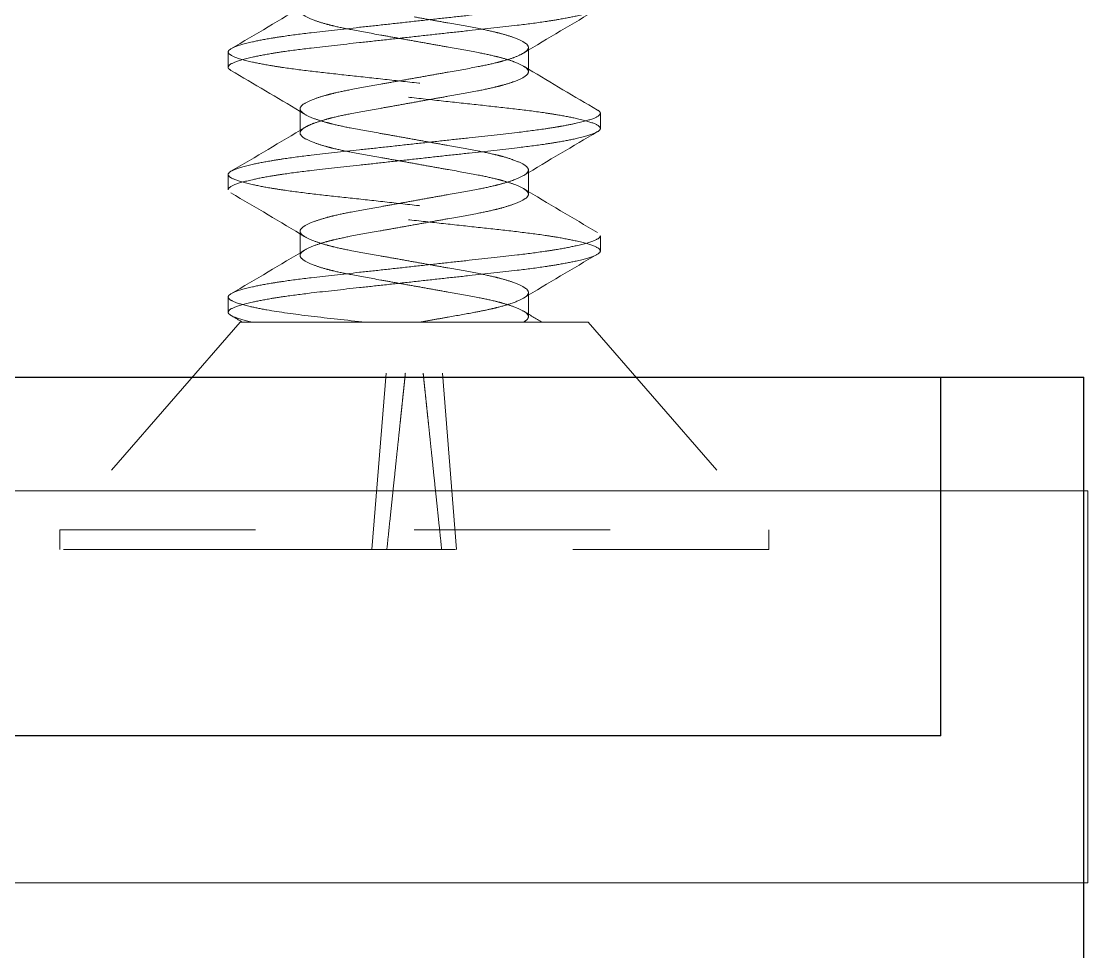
# Model space of a CAD drawing. Header units: inches. Extents: x 1.06 to 4.68, y 2.75 to 9.78.
# Drawn here: x 3.394 to 3.938, y 7.828 to 8.303 of the extents above; entities that cross this region are included whole.
import ezdxf

# ---------------------------------------------------------------- set-up
doc = ezdxf.new("R2010")
doc.units = ezdxf.units.IN
doc.header["$LTSCALE"] = 0.5
doc.header["$MEASUREMENT"] = 0
doc.linetypes.add('HIDDEN2', pattern=[0.1875, 0.125, -0.0625])
for name, color, linetype, lineweight in [('SHADE-BRACKET', 7, 'Continuous', 30), ('SHADE-BRACKET_SCREW', 7, 'Continuous', 5), ('SUB-BRACKET', 7, 'Continuous', 18), ('SUB-BRACKET_HARDWARE', 7, 'HIDDEN2', 5)]:
    doc.layers.add(name, color=color, linetype=linetype, lineweight=lineweight)

# ---------------------------------------------------------------- blocks, each defined once
blk = doc.blocks.new('SCREW2-085582')
at = {"layer": 'SUB-BRACKET_HARDWARE', "extrusion": (1, 6.12323e-17, 0)}
for p, q in [((11.24058, 2.1639), (11.24058, 2.1561)), ((11.39386, 2.16615), (11.39386, 2.16484)), ((11.39386, 2.16484), (11.39386, 2.15385)), ((11.2773, 2.1349), (11.2773, 2.126)), ((11.43058, 2.126), (11.43058, 2.13265)), ((11.2773, 2.126), (11.2773, 2.1226)), ((11.43058, 2.12485), (11.43058, 2.126)), ((11.24058, 2.1014), (11.24058, 2.0936)), ((11.39386, 2.10365), (11.39386, 2.09135)), ((11.2773, 2.0724), (11.2773, 2.0601)), ((11.43058, 2.06235), (11.43058, 2.07015)), ((11.24058, 2.0389), (11.24058, 2.0311)), ((11.39386, 2.04115), (11.39386, 2.02885)), ((11.24672, 2.026), (11.15458, 1.92)), ((11.24672, 2.026), (11.33558, 2.026)), ((11.33558, 2.026), (11.42443, 2.026)), ((11.42443, 2.026), (11.51658, 1.92)), ((11.31396, 1.91), (11.3212, 2)), ((11.35719, 1.91), (11.34995, 2)), ((11.15458, 1.92), (11.33558, 1.92)), ((11.15458, 1.92), (11.15458, 1.91)), ((11.33558, 1.92), (11.51658, 1.92)), ((11.51658, 1.92), (11.51658, 1.91)), ((11.25655, 1.91), (11.15458, 1.91)), ((11.25655, 1.91), (11.41611, 1.91)), ((11.51658, 1.91), (11.41611, 1.91))]:
    blk.add_line(p, q, dxfattribs=at)
at = {"layer": 'SUB-BRACKET_HARDWARE'}
for points, knots in [([(11.43058, 2.19515), (11.43058, 2.19438), (11.42955, 2.19353), (11.42543, 2.1918), (11.42229, 2.19092), (11.41544, 2.18941), (11.41227, 2.18879), (11.40672, 2.18785), (11.4046, 2.18752), (11.39804, 2.18656), (11.3933, 2.18594), (11.3806, 2.18442), (11.37229, 2.18354), (11.35906, 2.1821), (11.35448, 2.1816), (11.34512, 2.18057), (11.34035, 2.18005), (11.33558, 2.17953)], [-0.3815436, -0.3815436, -0.3815436, -0.3815436, -0.3197221, -0.3197221, -0.2560438, -0.2560438, -0.2133263, -0.2133263, -0.1893768, -0.1893768, -0.1426269, -0.1426269, -0.072576, -0.072576, -0.036587, -0.036587, 0, 0, 0, 0]), ([(11.33558, 2.16948), (11.33265, 2.17), (11.32973, 2.17052), (11.324, 2.17155), (11.32119, 2.17205), (11.31308, 2.17348), (11.30799, 2.17437), (11.30017, 2.17589), (11.29724, 2.17651), (11.29319, 2.17748), (11.29189, 2.17781), (11.28848, 2.17875), (11.28654, 2.17937), (11.28236, 2.18089), (11.28044, 2.18177), (11.27792, 2.1835), (11.2773, 2.18433), (11.2773, 2.1851)], [0, 0, 0, 0, 0.0226388, 0.0226388, 0.0448959, 0.0448959, 0.0881832, 0.0881832, 0.1173172, 0.1173172, 0.1322566, 0.1322566, 0.1586672, 0.1586672, 0.1980544, 0.1980544, 0.2361661, 0.2361661, 0.2361661, 0.2361661]), ([(11.33558, 2.17172), (11.34035, 2.17225), (11.34511, 2.17278), (11.35447, 2.17381), (11.35905, 2.1743), (11.37227, 2.17572), (11.38057, 2.17662), (11.39327, 2.17813), (11.39801, 2.17874), (11.40458, 2.17972), (11.40669, 2.18005), (11.41225, 2.18099), (11.41542, 2.1816), (11.42228, 2.18314), (11.42542, 2.18407), (11.42955, 2.1858), (11.43058, 2.18659), (11.43058, 2.18735)], [-0.3815946, -0.3815946, -0.3815946, -0.3815946, -0.3450167, -0.3450167, -0.3090356, -0.3090356, -0.2390069, -0.2390069, -0.1922329, -0.1922329, -0.1682763, -0.1682763, -0.1255268, -0.1255268, -0.0618199, -0.0618199, 0, 0, 0, 0]), ([(11.33558, 2.17953), (11.33081, 2.179), (11.32605, 2.17847), (11.31669, 2.17744), (11.31211, 2.17695), (11.29889, 2.17553), (11.29059, 2.17463), (11.27789, 2.17312), (11.27314, 2.17251), (11.26658, 2.17153), (11.26447, 2.1712), (11.25891, 2.17026), (11.25573, 2.16965), (11.24888, 2.16811), (11.24573, 2.16718), (11.24161, 2.16545), (11.24058, 2.16466), (11.24058, 2.1639)], [-0.3815953, -0.3815953, -0.3815953, -0.3815953, -0.3450175, -0.3450175, -0.3090364, -0.3090364, -0.2390077, -0.2390077, -0.1922337, -0.1922337, -0.1682771, -0.1682771, -0.1255273, -0.1255273, -0.0618201, -0.0618201, 0, 0, 0, 0]), ([(11.33558, 2.18177), (11.3385, 2.18125), (11.34142, 2.18073), (11.34716, 2.1797), (11.34997, 2.1792), (11.35808, 2.17777), (11.36317, 2.17688), (11.37098, 2.17536), (11.37392, 2.17474), (11.37797, 2.17377), (11.37927, 2.17344), (11.38268, 2.1725), (11.38461, 2.17188), (11.3888, 2.17036), (11.39072, 2.16948), (11.39323, 2.16775), (11.39386, 2.16692), (11.39386, 2.16615)], [0, 0, 0, 0, 0.0226388, 0.0226388, 0.0448959, 0.0448959, 0.0881832, 0.0881832, 0.1173171, 0.1173171, 0.1322566, 0.1322566, 0.1586674, 0.1586674, 0.198055, 0.198055, 0.2361669, 0.2361669, 0.2361669, 0.2361669]), ([(11.24058, 2.1561), (11.24058, 2.15687), (11.24161, 2.15772), (11.24573, 2.15945), (11.24887, 2.16033), (11.25573, 2.16184), (11.25891, 2.16247), (11.26447, 2.16341), (11.26658, 2.16374), (11.27314, 2.1647), (11.27789, 2.16531), (11.29059, 2.16683), (11.29889, 2.16771), (11.31211, 2.16915), (11.31669, 2.16965), (11.32605, 2.17068), (11.33081, 2.1712), (11.33558, 2.17172)], [-0.3815446, -0.3815446, -0.3815446, -0.3815446, -0.3196871, -0.3196871, -0.255972, -0.255972, -0.213231, -0.213231, -0.1892809, -0.1892809, -0.1425291, -0.1425291, -0.0725262, -0.0725262, -0.0365615, -0.0365615, 0, 0, 0, 0]), ([(11.39386, 2.15385), (11.39386, 2.1546), (11.39325, 2.15539), (11.3908, 2.15709), (11.38893, 2.158), (11.38484, 2.15951), (11.38294, 2.16011), (11.3796, 2.16105), (11.37831, 2.16138), (11.37429, 2.16236), (11.37138, 2.16298), (11.36355, 2.16451), (11.3584, 2.16542), (11.35018, 2.16686), (11.34733, 2.16737), (11.34151, 2.16841), (11.33855, 2.16894), (11.33558, 2.16948)], [0, 0, 0, 0, 0.0376006, 0.0376006, 0.0764939, 0.0764939, 0.1025993, 0.1025993, 0.1175492, 0.1175492, 0.1467119, 0.1467119, 0.1906799, 0.1906799, 0.2132836, 0.2132836, 0.2362862, 0.2362862, 0.2362862, 0.2362862]), ([(11.24058, 2.1639), (11.24058, 2.16313), (11.24161, 2.16228), (11.24574, 2.16054), (11.24888, 2.15967), (11.25574, 2.15815), (11.25892, 2.15753), (11.26448, 2.15659), (11.2666, 2.15626), (11.27327, 2.15528), (11.27815, 2.15465), (11.28854, 2.15342), (11.294, 2.15282), (11.30536, 2.15158), (11.31122, 2.15095), (11.32326, 2.14963), (11.32942, 2.14895), (11.34176, 2.14759), (11.34792, 2.14691), (11.35996, 2.1456), (11.36581, 2.14497), (11.37716, 2.14374), (11.38263, 2.14313), (11.39302, 2.1419), (11.39789, 2.14127), (11.40457, 2.14029), (11.40668, 2.13995), (11.41224, 2.13901), (11.41542, 2.1384), (11.42228, 2.13687), (11.42542, 2.13593), (11.42816, 2.13478), (11.42871, 2.13452), (11.42915, 2.13426)], [0.0421629, 0.0421629, 0.0421629, 0.0421629, 0.1040671, 0.1040671, 0.1678299, 0.1678299, 0.2106022, 0.2106022, 0.2345615, 0.2345615, 0.2825381, 0.2825381, 0.3297538, 0.3297538, 0.3765082, 0.3765082, 0.4238464, 0.4238464, 0.4711742, 0.4711742, 0.5178892, 0.5178892, 0.5651219, 0.5651219, 0.6131025, 0.6131025, 0.6370592, 0.6370592, 0.679814, 0.679814, 0.7435292, 0.7435292, 0.7631942, 0.7631942, 0.7631942, 0.7631942]), ([(11.39137, 2.16334), (11.39016, 2.16261), (11.38852, 2.16185), (11.38483, 2.16049), (11.38294, 2.15989), (11.37959, 2.15895), (11.3783, 2.15861), (11.37428, 2.15763), (11.37137, 2.15701), (11.36354, 2.15549), (11.35839, 2.15458), (11.35017, 2.15314), (11.34733, 2.15263), (11.34151, 2.15159), (11.33854, 2.15106), (11.33558, 2.15052)], [0.0440472, 0.0440472, 0.0440472, 0.0440472, 0.07652, 0.07652, 0.1026339, 0.1026339, 0.1175837, 0.1175837, 0.1467465, 0.1467465, 0.1906977, 0.1906977, 0.213293, 0.213293, 0.2362867, 0.2362867, 0.2362867, 0.2362867]), ([(11.39386, 2.16615), (11.39386, 2.1654), (11.39325, 2.16461), (11.39184, 2.16363), (11.39161, 2.16349), (11.39137, 2.16334)], [0, 0, 0, 0, 0.03761348, 0.03761348, 0.04404721, 0.04404721, 0.04404721, 0.04404721]), ([(11.43058, 2.12485), (11.43058, 2.12562), (11.42955, 2.12647), (11.42542, 2.12821), (11.42228, 2.12908), (11.41541, 2.1306), (11.41223, 2.13122), (11.40668, 2.13216), (11.40456, 2.13249), (11.39788, 2.13347), (11.393, 2.1341), (11.38262, 2.13533), (11.37715, 2.13593), (11.3658, 2.13717), (11.35994, 2.1378), (11.3479, 2.13912), (11.34174, 2.1398), (11.3294, 2.14116), (11.32324, 2.14184), (11.3112, 2.14315), (11.30535, 2.14378), (11.29399, 2.14501), (11.28853, 2.14562), (11.27814, 2.14685), (11.27326, 2.14748), (11.26659, 2.14846), (11.26447, 2.1488), (11.25892, 2.14974), (11.25574, 2.15035), (11.24888, 2.15188), (11.24574, 2.15282), (11.24299, 2.15397), (11.24245, 2.15423), (11.24201, 2.15449)], [0.0421623, 0.0421623, 0.0421623, 0.0421623, 0.1040659, 0.1040659, 0.167828, 0.167828, 0.2106, 0.2106, 0.2345593, 0.2345593, 0.2825359, 0.2825359, 0.3297516, 0.3297516, 0.3765061, 0.3765061, 0.4238442, 0.4238442, 0.471172, 0.471172, 0.517887, 0.517887, 0.5651197, 0.5651197, 0.6131003, 0.6131003, 0.637057, 0.637057, 0.6798119, 0.6798119, 0.7435272, 0.7435272, 0.7631931, 0.7631931, 0.7631931, 0.7631931]), ([(11.33558, 2.15052), (11.33265, 2.15), (11.32973, 2.14948), (11.324, 2.14845), (11.32119, 2.14795), (11.31308, 2.14652), (11.30799, 2.14563), (11.30017, 2.14411), (11.29724, 2.14349), (11.29319, 2.14252), (11.29189, 2.14219), (11.28848, 2.14125), (11.28654, 2.14063), (11.28236, 2.13911), (11.28044, 2.13823), (11.27792, 2.1365), (11.2773, 2.13567), (11.2773, 2.1349)], [0, 0, 0, 0, 0.0226388, 0.0226388, 0.0448959, 0.0448959, 0.0881832, 0.0881832, 0.1173172, 0.1173172, 0.1322566, 0.1322566, 0.1586674, 0.1586674, 0.1980551, 0.1980551, 0.2361669, 0.2361669, 0.2361669, 0.2361669]), ([(11.33558, 2.13823), (11.3385, 2.13875), (11.34142, 2.13927), (11.34716, 2.1403), (11.34997, 2.1408), (11.35808, 2.14223), (11.36317, 2.14312), (11.37098, 2.14464), (11.37392, 2.14526), (11.37797, 2.14623), (11.37927, 2.14656), (11.38268, 2.1475), (11.38461, 2.14812), (11.3888, 2.14964), (11.39072, 2.15052), (11.39323, 2.15225), (11.39386, 2.15308), (11.39386, 2.15385)], [0, 0, 0, 0, 0.0226388, 0.0226388, 0.0448959, 0.0448959, 0.0881832, 0.0881832, 0.1173172, 0.1173172, 0.1322566, 0.1322566, 0.1586672, 0.1586672, 0.1980544, 0.1980544, 0.2361661, 0.2361661, 0.2361661, 0.2361661]), ([(11.2773, 2.1349), (11.2773, 2.13415), (11.27791, 2.13336), (11.28036, 2.13166), (11.28224, 2.13075), (11.28633, 2.12924), (11.28822, 2.12864), (11.29157, 2.1277), (11.29286, 2.12736), (11.29687, 2.12638), (11.29978, 2.12576), (11.30762, 2.12424), (11.31277, 2.12333), (11.32098, 2.12189), (11.32383, 2.12138), (11.32965, 2.12034), (11.33261, 2.11981), (11.33558, 2.11927)], [0, 0, 0, 0, 0.0376135, 0.0376135, 0.07652, 0.07652, 0.1026338, 0.1026338, 0.1175837, 0.1175837, 0.1467465, 0.1467465, 0.1906976, 0.1906976, 0.213293, 0.213293, 0.2362867, 0.2362867, 0.2362867, 0.2362867]), ([(11.28085, 2.126), (11.2819, 2.12654), (11.28318, 2.1271), (11.28632, 2.12826), (11.28821, 2.12886), (11.29156, 2.1298), (11.29285, 2.13013), (11.29687, 2.13111), (11.29977, 2.13173), (11.30761, 2.13326), (11.31276, 2.13417), (11.32098, 2.13561), (11.32383, 2.13612), (11.32965, 2.13716), (11.33261, 2.13769), (11.33558, 2.13823)], [0.0527244, 0.0527244, 0.0527244, 0.0527244, 0.0764939, 0.0764939, 0.1025993, 0.1025993, 0.1175492, 0.1175492, 0.1467119, 0.1467119, 0.1906799, 0.1906799, 0.2132836, 0.2132836, 0.2362862, 0.2362862, 0.2362862, 0.2362862]), ([(11.43058, 2.13265), (11.43058, 2.13188), (11.42955, 2.13103), (11.42543, 2.1293), (11.42229, 2.12842), (11.41592, 2.12701), (11.41335, 2.1265), (11.41052, 2.126)], [-0.3815436, -0.3815436, -0.3815436, -0.3815436, -0.3197221, -0.3197221, -0.2560438, -0.2560438, -0.2207174, -0.2207174, -0.2207174, -0.2207174]), ([(11.2773, 2.1226), (11.2773, 2.12335), (11.27791, 2.12414), (11.2796, 2.12531), (11.28018, 2.12565), (11.28085, 2.126)], [0, 0, 0, 0, 0.03760065, 0.03760065, 0.05272437, 0.05272437, 0.05272437, 0.05272437]), ([(11.41052, 2.126), (11.40993, 2.12589), (11.40933, 2.12579), (11.40672, 2.12535), (11.4046, 2.12502), (11.39804, 2.12406), (11.3933, 2.12344), (11.3806, 2.12192), (11.37229, 2.12104), (11.35906, 2.1196), (11.35448, 2.1191), (11.34512, 2.11807), (11.34035, 2.11755), (11.33558, 2.11703)], [-0.2207174, -0.2207174, -0.2207174, -0.2207174, -0.2133263, -0.2133263, -0.1893768, -0.1893768, -0.1426269, -0.1426269, -0.072576, -0.072576, -0.036587, -0.036587, 0, 0, 0, 0]), ([(11.33558, 2.10922), (11.34035, 2.10975), (11.34511, 2.11028), (11.35447, 2.11131), (11.35905, 2.1118), (11.37227, 2.11322), (11.38057, 2.11412), (11.39327, 2.11563), (11.39801, 2.11624), (11.40458, 2.11722), (11.40669, 2.11755), (11.41225, 2.11849), (11.41542, 2.1191), (11.42228, 2.12064), (11.42542, 2.12157), (11.42955, 2.1233), (11.43058, 2.12409), (11.43058, 2.12485)], [-0.3815946, -0.3815946, -0.3815946, -0.3815946, -0.3450167, -0.3450167, -0.3090356, -0.3090356, -0.239007, -0.239007, -0.192233, -0.192233, -0.1682763, -0.1682763, -0.1255268, -0.1255268, -0.0618199, -0.0618199, 0, 0, 0, 0]), ([(11.33558, 2.10698), (11.33265, 2.1075), (11.32973, 2.10802), (11.324, 2.10905), (11.32119, 2.10955), (11.31308, 2.11098), (11.30799, 2.11187), (11.30017, 2.11339), (11.29724, 2.11401), (11.29319, 2.11498), (11.29189, 2.11531), (11.28848, 2.11625), (11.28654, 2.11687), (11.28236, 2.11839), (11.28044, 2.11927), (11.27792, 2.121), (11.2773, 2.12183), (11.2773, 2.1226)], [0, 0, 0, 0, 0.0226388, 0.0226388, 0.0448959, 0.0448959, 0.0881832, 0.0881832, 0.1173172, 0.1173172, 0.1322566, 0.1322566, 0.1586672, 0.1586672, 0.1980544, 0.1980544, 0.2361661, 0.2361661, 0.2361661, 0.2361661]), ([(11.33558, 2.11927), (11.3385, 2.11875), (11.34142, 2.11823), (11.34716, 2.1172), (11.34997, 2.1167), (11.35808, 2.11527), (11.36317, 2.11438), (11.37098, 2.11286), (11.37392, 2.11224), (11.37797, 2.11127), (11.37927, 2.11094), (11.38268, 2.11), (11.38461, 2.10938), (11.3888, 2.10786), (11.39072, 2.10698), (11.39323, 2.10525), (11.39386, 2.10442), (11.39386, 2.10365)], [0, 0, 0, 0, 0.0226388, 0.0226388, 0.0448959, 0.0448959, 0.0881832, 0.0881832, 0.1173172, 0.1173172, 0.1322566, 0.1322566, 0.1586674, 0.1586674, 0.1980551, 0.1980551, 0.2361669, 0.2361669, 0.2361669, 0.2361669]), ([(11.33558, 2.11703), (11.33081, 2.1165), (11.32605, 2.11597), (11.31669, 2.11494), (11.31211, 2.11445), (11.29889, 2.11303), (11.29059, 2.11213), (11.27789, 2.11062), (11.27314, 2.11001), (11.26658, 2.10903), (11.26447, 2.1087), (11.25891, 2.10776), (11.25573, 2.10715), (11.24888, 2.10561), (11.24573, 2.10468), (11.24161, 2.10295), (11.24058, 2.10216), (11.24058, 2.1014)], [-0.3815953, -0.3815953, -0.3815953, -0.3815953, -0.3450175, -0.3450175, -0.3090364, -0.3090364, -0.2390077, -0.2390077, -0.1922337, -0.1922337, -0.1682771, -0.1682771, -0.1255273, -0.1255273, -0.0618201, -0.0618201, 0, 0, 0, 0]), ([(11.24058, 2.0936), (11.24058, 2.09437), (11.24161, 2.09522), (11.24573, 2.09695), (11.24887, 2.09783), (11.25573, 2.09934), (11.25891, 2.09997), (11.26447, 2.10091), (11.26658, 2.10124), (11.27314, 2.1022), (11.27789, 2.10281), (11.29059, 2.10433), (11.29889, 2.10521), (11.31211, 2.10665), (11.31669, 2.10715), (11.32605, 2.10818), (11.33081, 2.1087), (11.33558, 2.10922)], [-0.3815446, -0.3815446, -0.3815446, -0.3815446, -0.3196871, -0.3196871, -0.255972, -0.255972, -0.213231, -0.213231, -0.1892809, -0.1892809, -0.1425291, -0.1425291, -0.0725262, -0.0725262, -0.0365615, -0.0365615, 0, 0, 0, 0]), ([(11.39386, 2.09135), (11.39386, 2.0921), (11.39325, 2.09289), (11.3908, 2.09459), (11.38893, 2.0955), (11.38484, 2.09701), (11.38294, 2.09761), (11.3796, 2.09855), (11.37831, 2.09888), (11.37429, 2.09986), (11.37138, 2.10048), (11.36355, 2.10201), (11.3584, 2.10292), (11.35018, 2.10436), (11.34733, 2.10487), (11.34151, 2.10591), (11.33855, 2.10644), (11.33558, 2.10698)], [0, 0, 0, 0, 0.0376006, 0.0376006, 0.0764939, 0.0764939, 0.1025993, 0.1025993, 0.1175492, 0.1175492, 0.1467119, 0.1467119, 0.1906799, 0.1906799, 0.2132836, 0.2132836, 0.2362862, 0.2362862, 0.2362862, 0.2362862]), ([(11.24058, 2.1014), (11.24058, 2.10063), (11.24161, 2.09978), (11.24574, 2.09804), (11.24888, 2.09717), (11.25574, 2.09565), (11.25892, 2.09503), (11.26448, 2.09409), (11.2666, 2.09376), (11.27327, 2.09278), (11.27815, 2.09215), (11.28854, 2.09092), (11.294, 2.09032), (11.30536, 2.08908), (11.31122, 2.08845), (11.32326, 2.08713), (11.32942, 2.08645), (11.34176, 2.08509), (11.34792, 2.08441), (11.35996, 2.0831), (11.36581, 2.08247), (11.37716, 2.08124), (11.38263, 2.08063), (11.39302, 2.0794), (11.39789, 2.07877), (11.40457, 2.07779), (11.40668, 2.07745), (11.41224, 2.07651), (11.41542, 2.0759), (11.42228, 2.07437), (11.42542, 2.07343), (11.42955, 2.0717), (11.43058, 2.07091), (11.43058, 2.07015)], [0, 0, 0, 0, 0.0619043, 0.0619043, 0.125667, 0.125667, 0.1684394, 0.1684394, 0.1923986, 0.1923986, 0.2403752, 0.2403752, 0.2875909, 0.2875909, 0.3343454, 0.3343454, 0.3816836, 0.3816836, 0.4290113, 0.4290113, 0.4757263, 0.4757263, 0.522959, 0.522959, 0.5709396, 0.5709396, 0.5948963, 0.5948963, 0.6376512, 0.6376512, 0.7013663, 0.7013663, 0.7631942, 0.7631942, 0.7631942, 0.7631942]), ([(11.39386, 2.10365), (11.39386, 2.1029), (11.39325, 2.10211), (11.39079, 2.10041), (11.38892, 2.0995), (11.38483, 2.09799), (11.38294, 2.09739), (11.37959, 2.09645), (11.3783, 2.09611), (11.37428, 2.09513), (11.37137, 2.09451), (11.36354, 2.09299), (11.35839, 2.09208), (11.35017, 2.09064), (11.34733, 2.09013), (11.34151, 2.08909), (11.33854, 2.08856), (11.33558, 2.08802)], [0, 0, 0, 0, 0.0376135, 0.0376135, 0.07652, 0.07652, 0.1026338, 0.1026338, 0.1175837, 0.1175837, 0.1467465, 0.1467465, 0.1906976, 0.1906976, 0.213293, 0.213293, 0.2362867, 0.2362867, 0.2362867, 0.2362867]), ([(11.43058, 2.06235), (11.43058, 2.06312), (11.42955, 2.06397), (11.42542, 2.06571), (11.42228, 2.06658), (11.41541, 2.0681), (11.41223, 2.06872), (11.40668, 2.06966), (11.40456, 2.06999), (11.39788, 2.07097), (11.393, 2.0716), (11.38262, 2.07283), (11.37715, 2.07343), (11.3658, 2.07467), (11.35994, 2.0753), (11.3479, 2.07662), (11.34174, 2.0773), (11.3294, 2.07866), (11.32324, 2.07934), (11.3112, 2.08065), (11.30535, 2.08128), (11.29399, 2.08251), (11.28853, 2.08312), (11.27814, 2.08435), (11.27326, 2.08498), (11.26659, 2.08596), (11.26447, 2.0863), (11.25892, 2.08724), (11.25574, 2.08785), (11.24888, 2.08938), (11.24574, 2.09032), (11.24161, 2.09205), (11.24058, 2.09284), (11.24058, 2.0936)], [0, 0, 0, 0, 0.0619036, 0.0619036, 0.1256658, 0.1256658, 0.1684378, 0.1684378, 0.192397, 0.192397, 0.2403736, 0.2403736, 0.2875894, 0.2875894, 0.3343438, 0.3343438, 0.381682, 0.381682, 0.4290097, 0.4290097, 0.4757248, 0.4757248, 0.5229575, 0.5229575, 0.570938, 0.570938, 0.5948948, 0.5948948, 0.6376497, 0.6376497, 0.7013649, 0.7013649, 0.7631931, 0.7631931, 0.7631931, 0.7631931]), ([(11.33558, 2.07573), (11.3385, 2.07625), (11.34142, 2.07677), (11.34716, 2.0778), (11.34997, 2.0783), (11.35808, 2.07973), (11.36317, 2.08062), (11.37098, 2.08214), (11.37392, 2.08276), (11.37797, 2.08373), (11.37927, 2.08406), (11.38268, 2.085), (11.38461, 2.08562), (11.3888, 2.08714), (11.39072, 2.08802), (11.39323, 2.08975), (11.39386, 2.09058), (11.39386, 2.09135)], [0, 0, 0, 0, 0.0226388, 0.0226388, 0.0448959, 0.0448959, 0.0881832, 0.0881832, 0.1173172, 0.1173172, 0.1322566, 0.1322566, 0.1586672, 0.1586672, 0.1980544, 0.1980544, 0.2361661, 0.2361661, 0.2361661, 0.2361661]), ([(11.33558, 2.08802), (11.33265, 2.0875), (11.32973, 2.08698), (11.324, 2.08595), (11.32119, 2.08545), (11.31308, 2.08402), (11.30799, 2.08313), (11.30017, 2.08161), (11.29724, 2.08099), (11.29319, 2.08002), (11.29189, 2.07969), (11.28848, 2.07875), (11.28654, 2.07813), (11.28236, 2.07661), (11.28044, 2.07573), (11.27792, 2.074), (11.2773, 2.07317), (11.2773, 2.0724)], [0, 0, 0, 0, 0.0226388, 0.0226388, 0.0448959, 0.0448959, 0.0881832, 0.0881832, 0.1173172, 0.1173172, 0.1322566, 0.1322566, 0.1586674, 0.1586674, 0.1980551, 0.1980551, 0.2361669, 0.2361669, 0.2361669, 0.2361669]), ([(11.2773, 2.0601), (11.2773, 2.06085), (11.27791, 2.06164), (11.28036, 2.06334), (11.28223, 2.06425), (11.28632, 2.06576), (11.28821, 2.06636), (11.29156, 2.0673), (11.29285, 2.06763), (11.29687, 2.06861), (11.29977, 2.06923), (11.30761, 2.07076), (11.31276, 2.07167), (11.32098, 2.07311), (11.32383, 2.07362), (11.32965, 2.07466), (11.33261, 2.07519), (11.33558, 2.07573)], [0, 0, 0, 0, 0.0376006, 0.0376006, 0.0764939, 0.0764939, 0.1025993, 0.1025993, 0.1175492, 0.1175492, 0.1467119, 0.1467119, 0.1906799, 0.1906799, 0.2132836, 0.2132836, 0.2362862, 0.2362862, 0.2362862, 0.2362862]), ([(11.2773, 2.0724), (11.2773, 2.07165), (11.27791, 2.07086), (11.28036, 2.06916), (11.28224, 2.06825), (11.28633, 2.06674), (11.28822, 2.06614), (11.29157, 2.0652), (11.29286, 2.06486), (11.29687, 2.06388), (11.29978, 2.06326), (11.30762, 2.06174), (11.31277, 2.06083), (11.32098, 2.05939), (11.32383, 2.05888), (11.32965, 2.05784), (11.33261, 2.05731), (11.33558, 2.05677)], [0, 0, 0, 0, 0.0376135, 0.0376135, 0.07652, 0.07652, 0.1026338, 0.1026338, 0.1175837, 0.1175837, 0.1467465, 0.1467465, 0.1906976, 0.1906976, 0.213293, 0.213293, 0.2362867, 0.2362867, 0.2362867, 0.2362867]), ([(11.43058, 2.07015), (11.43058, 2.06938), (11.42955, 2.06853), (11.42543, 2.0668), (11.42229, 2.06592), (11.41544, 2.06441), (11.41227, 2.06379), (11.40672, 2.06285), (11.4046, 2.06252), (11.39804, 2.06156), (11.3933, 2.06094), (11.3806, 2.05942), (11.37229, 2.05854), (11.35906, 2.0571), (11.35448, 2.0566), (11.34512, 2.05557), (11.34035, 2.05505), (11.33558, 2.05453)], [-0.3815436, -0.3815436, -0.3815436, -0.3815436, -0.3197221, -0.3197221, -0.2560438, -0.2560438, -0.2133263, -0.2133263, -0.1893768, -0.1893768, -0.1426269, -0.1426269, -0.072576, -0.072576, -0.036587, -0.036587, 0, 0, 0, 0]), ([(11.33558, 2.04448), (11.33265, 2.045), (11.32973, 2.04552), (11.324, 2.04655), (11.32119, 2.04705), (11.31308, 2.04848), (11.30799, 2.04937), (11.30017, 2.05089), (11.29724, 2.05151), (11.29319, 2.05248), (11.29189, 2.05281), (11.28848, 2.05375), (11.28654, 2.05437), (11.28236, 2.05589), (11.28044, 2.05677), (11.27792, 2.0585), (11.2773, 2.05933), (11.2773, 2.0601)], [0, 0, 0, 0, 0.0226387, 0.0226387, 0.0448958, 0.0448958, 0.088183, 0.088183, 0.1173169, 0.1173169, 0.1322563, 0.1322563, 0.1586669, 0.1586669, 0.1980542, 0.1980542, 0.2361658, 0.2361658, 0.2361658, 0.2361658]), ([(11.33558, 2.04672), (11.34035, 2.04725), (11.34511, 2.04778), (11.35447, 2.04881), (11.35905, 2.0493), (11.37227, 2.05072), (11.38057, 2.05162), (11.39327, 2.05313), (11.39801, 2.05374), (11.40458, 2.05472), (11.40669, 2.05505), (11.41225, 2.05599), (11.41542, 2.0566), (11.42228, 2.05814), (11.42542, 2.05907), (11.42955, 2.0608), (11.43058, 2.06159), (11.43058, 2.06235)], [-0.3815946, -0.3815946, -0.3815946, -0.3815946, -0.3450167, -0.3450167, -0.3090356, -0.3090356, -0.2390069, -0.2390069, -0.1922329, -0.1922329, -0.1682763, -0.1682763, -0.1255268, -0.1255268, -0.0618199, -0.0618199, 0, 0, 0, 0]), ([(11.33558, 2.05453), (11.33081, 2.054), (11.32605, 2.05347), (11.31669, 2.05244), (11.31211, 2.05195), (11.29889, 2.05053), (11.29059, 2.04963), (11.27789, 2.04812), (11.27314, 2.04751), (11.26658, 2.04653), (11.26447, 2.0462), (11.25891, 2.04526), (11.25573, 2.04465), (11.24888, 2.04311), (11.24573, 2.04218), (11.24161, 2.04045), (11.24058, 2.03966), (11.24058, 2.0389)], [-0.3815953, -0.3815953, -0.3815953, -0.3815953, -0.3450175, -0.3450175, -0.3090364, -0.3090364, -0.2390077, -0.2390077, -0.1922337, -0.1922337, -0.168277, -0.168277, -0.1255273, -0.1255273, -0.0618201, -0.0618201, 0, 0, 0, 0]), ([(11.33558, 2.05677), (11.3385, 2.05625), (11.34142, 2.05573), (11.34716, 2.0547), (11.34997, 2.0542), (11.35808, 2.05277), (11.36317, 2.05188), (11.37098, 2.05036), (11.37391, 2.04974), (11.37796, 2.04877), (11.37927, 2.04844), (11.38267, 2.0475), (11.38461, 2.04688), (11.3888, 2.04536), (11.39072, 2.04448), (11.39323, 2.04275), (11.39386, 2.04192), (11.39386, 2.04115)], [0, 0, 0, 0, 0.0226357, 0.0226357, 0.0448898, 0.0448898, 0.0881713, 0.0881713, 0.1173055, 0.1173055, 0.132245, 0.132245, 0.1586587, 0.1586587, 0.198051, 0.198051, 0.2361674, 0.2361674, 0.2361674, 0.2361674]), ([(11.24058, 2.0311), (11.24058, 2.03187), (11.24161, 2.03272), (11.24573, 2.03445), (11.24887, 2.03533), (11.25573, 2.03684), (11.25891, 2.03747), (11.26447, 2.03841), (11.26658, 2.03874), (11.27314, 2.0397), (11.27789, 2.04031), (11.29059, 2.04183), (11.29889, 2.04271), (11.31211, 2.04415), (11.31669, 2.04465), (11.32605, 2.04568), (11.33081, 2.0462), (11.33558, 2.04672)], [-0.3815442, -0.3815442, -0.3815442, -0.3815442, -0.3196868, -0.3196868, -0.2559719, -0.2559719, -0.213231, -0.213231, -0.1892809, -0.1892809, -0.1425291, -0.1425291, -0.0725262, -0.0725262, -0.0365615, -0.0365615, 0, 0, 0, 0]), ([(11.39386, 2.02885), (11.39386, 2.02961), (11.39324, 2.0304), (11.39076, 2.03211), (11.38887, 2.03302), (11.38474, 2.03454), (11.38283, 2.03515), (11.37946, 2.03608), (11.37816, 2.03642), (11.37413, 2.0374), (11.37121, 2.03802), (11.36339, 2.03954), (11.35826, 2.04044), (11.35009, 2.04188), (11.34726, 2.04238), (11.34147, 2.04341), (11.33853, 2.04395), (11.33558, 2.04448)], [0, 0, 0, 0, 0.0378074, 0.0378074, 0.0769137, 0.0769137, 0.1031561, 0.1031561, 0.1181059, 0.1181059, 0.1472695, 0.1472695, 0.1909602, 0.1909602, 0.2134249, 0.2134249, 0.2362812, 0.2362812, 0.2362812, 0.2362812]), ([(11.24058, 2.0389), (11.24058, 2.03817), (11.2415, 2.03737), (11.24521, 2.03573), (11.24804, 2.03489), (11.25424, 2.03347), (11.25712, 2.03288), (11.26669, 2.03117), (11.27433, 2.03012), (11.29149, 2.02806), (11.30086, 2.02708), (11.31073, 2.026)], [-0.3174179, -0.3174179, -0.3174179, -0.3174179, -0.2588286, -0.2588286, -0.1984435, -0.1984435, -0.1578577, -0.1578577, -0.0783362, -0.0783362, 0, 0, 0, 0]), ([(11.39386, 2.04115), (11.39386, 2.04032), (11.39312, 2.03945), (11.39015, 2.03756), (11.38789, 2.03655), (11.38289, 2.03486), (11.3805, 2.03417), (11.37652, 2.03317), (11.37514, 2.03285), (11.37129, 2.032), (11.3687, 2.03148), (11.36186, 2.03019), (11.35746, 2.02942), (11.35051, 2.0282), (11.34812, 2.02777), (11.34323, 2.0269), (11.34073, 2.02645), (11.33823, 2.026)], [0, 0, 0, 0, 0.0414107, 0.0414107, 0.0842838, 0.0842838, 0.1143155, 0.1143155, 0.1289964, 0.1289964, 0.1537353, 0.1537353, 0.1908958, 0.1908958, 0.2099654, 0.2099654, 0.2293634, 0.2293634, 0.2293634, 0.2293634]), ([(11.25282, 2.026), (11.24882, 2.0269), (11.24575, 2.02781), (11.24162, 2.02953), (11.24058, 2.03033), (11.24058, 2.0311)], [-0.124676, -0.124676, -0.124676, -0.124676, -0.0623009, -0.0623009, 0, 0, 0, 0]), ([(11.39134, 2.026), (11.39217, 2.0265), (11.3928, 2.02699), (11.39365, 2.02794), (11.39386, 2.02841), (11.39386, 2.02885)], [0, 0, 0, 0, 0.02217671, 0.02217671, 0.04431955, 0.04431955, 0.04431955, 0.04431955])]:
    blk.add_open_spline(points, degree=3, knots=knots, dxfattribs=at)
for points in [[(11.24201, 2.16551), (11.25464, 2.17291), (11.26725, 2.18034), (11.27979, 2.18791)], [(11.42915, 2.18574), (11.41652, 2.17834), (11.40391, 2.17091), (11.39137, 2.16334)], [(11.24201, 2.15449), (11.24106, 2.15505), (11.24058, 2.15558), (11.24058, 2.1561)], [(11.39137, 2.15666), (11.3922, 2.15616), (11.39303, 2.15566), (11.39386, 2.15516)], [(11.2773, 2.13359), (11.26558, 2.14064), (11.2538, 2.14758), (11.24201, 2.15449)], [(11.39386, 2.15516), (11.40558, 2.14811), (11.41736, 2.14117), (11.42915, 2.13426)], [(11.42915, 2.13426), (11.4301, 2.1337), (11.43058, 2.13317), (11.43058, 2.13265)], [(11.27979, 2.13209), (11.27896, 2.13259), (11.27813, 2.13309), (11.2773, 2.13359)], [(11.24201, 2.10301), (11.25464, 2.11041), (11.26725, 2.11784), (11.27979, 2.12541)], [(11.42915, 2.12324), (11.41652, 2.11584), (11.40391, 2.10841), (11.39137, 2.10084)], [(11.27979, 2.06959), (11.26725, 2.07716), (11.25464, 2.08459), (11.24201, 2.09199)], [(11.39137, 2.09416), (11.40391, 2.08659), (11.41652, 2.07916), (11.42915, 2.07176)], [(11.24201, 2.04051), (11.25464, 2.04791), (11.26725, 2.05534), (11.27979, 2.06291)], [(11.42915, 2.06074), (11.41652, 2.05334), (11.40391, 2.04591), (11.39137, 2.03834)], [(11.39137, 2.03166), (11.39451, 2.02976), (11.39766, 2.02788), (11.4008, 2.026)], [(11.24795, 2.026), (11.24597, 2.02716), (11.24399, 2.02832), (11.24202, 2.02948)]]:
    blk.add_open_spline(points, degree=3, dxfattribs=at)
for points in [[(11.32158, 1.91), (11.32768, 1.96803), (11.33104, 2)], [(11.34958, 1.91), (11.34348, 1.96803), (11.34012, 2)]]:
    blk.add_rational_spline(points, [1.04587573246, 1.11300902127, 1.08661817075], degree=2, dxfattribs=at)
blk = doc.blocks.new('SCREWS-085582')
at = {"layer": 'SUB-BRACKET_HARDWARE'}
blk.add_blockref('SCREW2-085582', (0, 0), dxfattribs=at)
blk = doc.blocks.new('SHADE-BRACKET-085582')
at = {"layer": 'SHADE-BRACKET', "extrusion": (1, 6.12323e-17, 0)}
for p, q in [((9.75433, 1.998), (11.60433, 1.998)), ((11.60433, 1.998), (11.67733, 1.998)), ((11.60433, 1.815), (11.60433, 1.998)), ((11.67733, 1.94), (11.67733, 1.998)), ((11.67733, 1.74), (11.67733, 1.94)), ((11.58744, 1.815), (9.75433, 1.815)), ((11.60433, 1.815), (11.59053, 1.815)), ((11.67733, 1.2763), (11.67733, 1.74))]:
    blk.add_line(p, q, dxfattribs=at)
at = {"layer": 'SHADE-BRACKET'}
blk.add_open_spline([(11.59053, 1.815), (11.59002, 1.815), (11.5895, 1.815), (11.58847, 1.815), (11.58796, 1.815), (11.58744, 1.815)], degree=3, knots=[0, 0, 0, 0, 0.003985744, 0.003985744, 0.007989559, 0.007989559, 0.007989559, 0.007989559], dxfattribs=at)
blk = doc.blocks.new('SUB-BRACKET-085582')
at = {"layer": 'SUB-BRACKET', "extrusion": (1, 6.12323e-17, 0)}
for p, q in [((9.86733, 1.94), (11.49133, 1.94)), ((11.67933, 1.94), (11.49133, 1.94)), ((11.67933, 1.94), (11.67933, 1.74)), ((9.86733, 1.74), (11.49133, 1.74)), ((11.67933, 1.74), (11.49133, 1.74))]:
    blk.add_line(p, q, dxfattribs=at)
blk = doc.blocks.new('ROLL-085582')
at = {"layer": 'SHADE-BRACKET'}
blk.add_blockref('SHADE-BRACKET-085582', (0, 0), dxfattribs=at)
at = {"layer": 'SUB-BRACKET'}
blk.add_blockref('SUB-BRACKET-085582', (0, 0), dxfattribs=at)
blk = doc.blocks.new('SYSTEM-085582')
at = {"layer": 'SHADE-BRACKET_SCREW'}
blk.add_blockref('ROLL-085582', (0, 0), dxfattribs=at)
at = {"layer": 'SUB-BRACKET_HARDWARE'}
blk.add_blockref('SCREWS-085582', (0, 0), dxfattribs=at)

msp = doc.modelspace()

# ---------------------------------------------------------------- block references
at = {"layer": 'SHADE-BRACKET_SCREW'}
msp.add_blockref('SYSTEM-085582', (-7.74117, 6.1235), dxfattribs=at)

doc.saveas('drawing.dxf')
